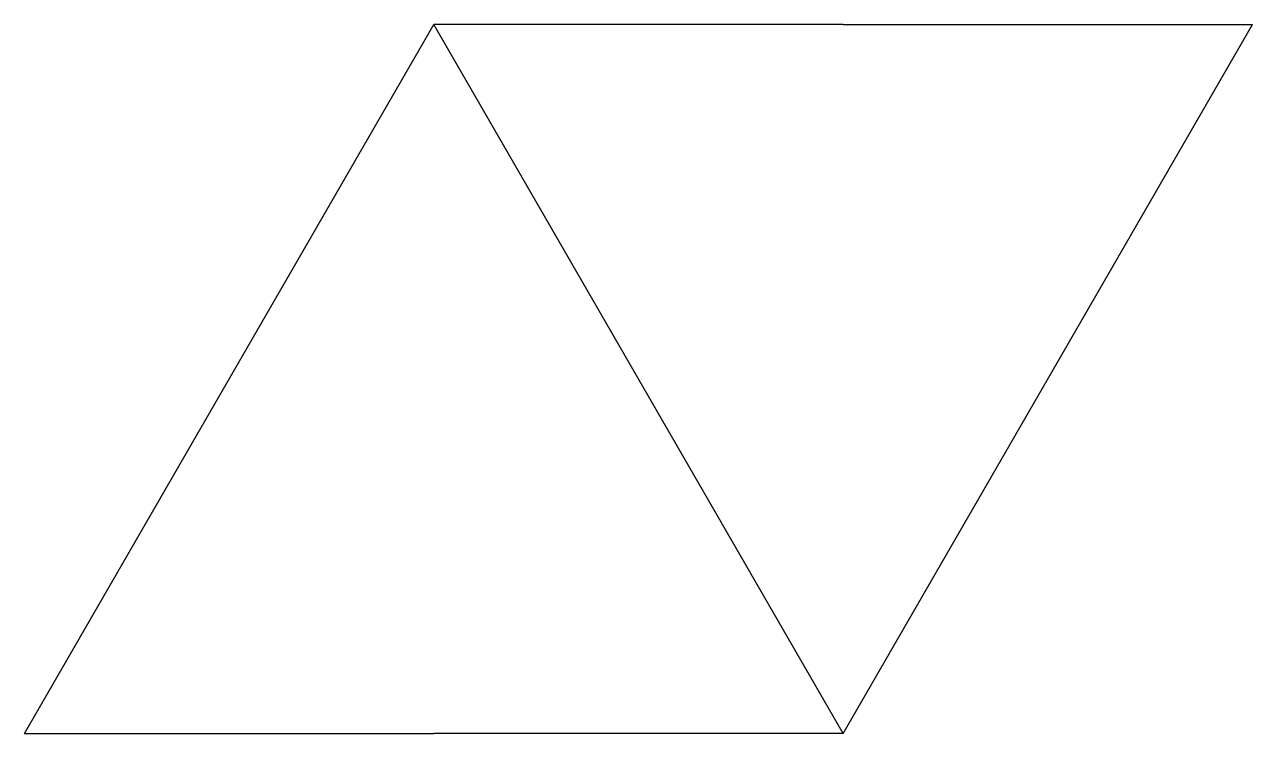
# Model space of a CAD drawing. Header units: millimetres. Extents: x 0 to 12, y 0 to 6.9.
import ezdxf

# ---------------------------------------------------------------- set-up
doc = ezdxf.new("R2010")
doc.units = ezdxf.units.MM

msp = doc.modelspace()

# ---------------------------------------------------------------- linework, layer by layer
for p, q in [((0, 0), (4, 6.928)), ((8, 0), (4, 6.928)), ((8, 6.928), (4, 6.928)), ((8, 0), (12, 6.928)), ((8, 6.928), (12, 6.928)), ((0, 0), (4, 0)), ((8, 0), (4, 0))]:
    msp.add_line(p, q)

doc.saveas('drawing.dxf')
